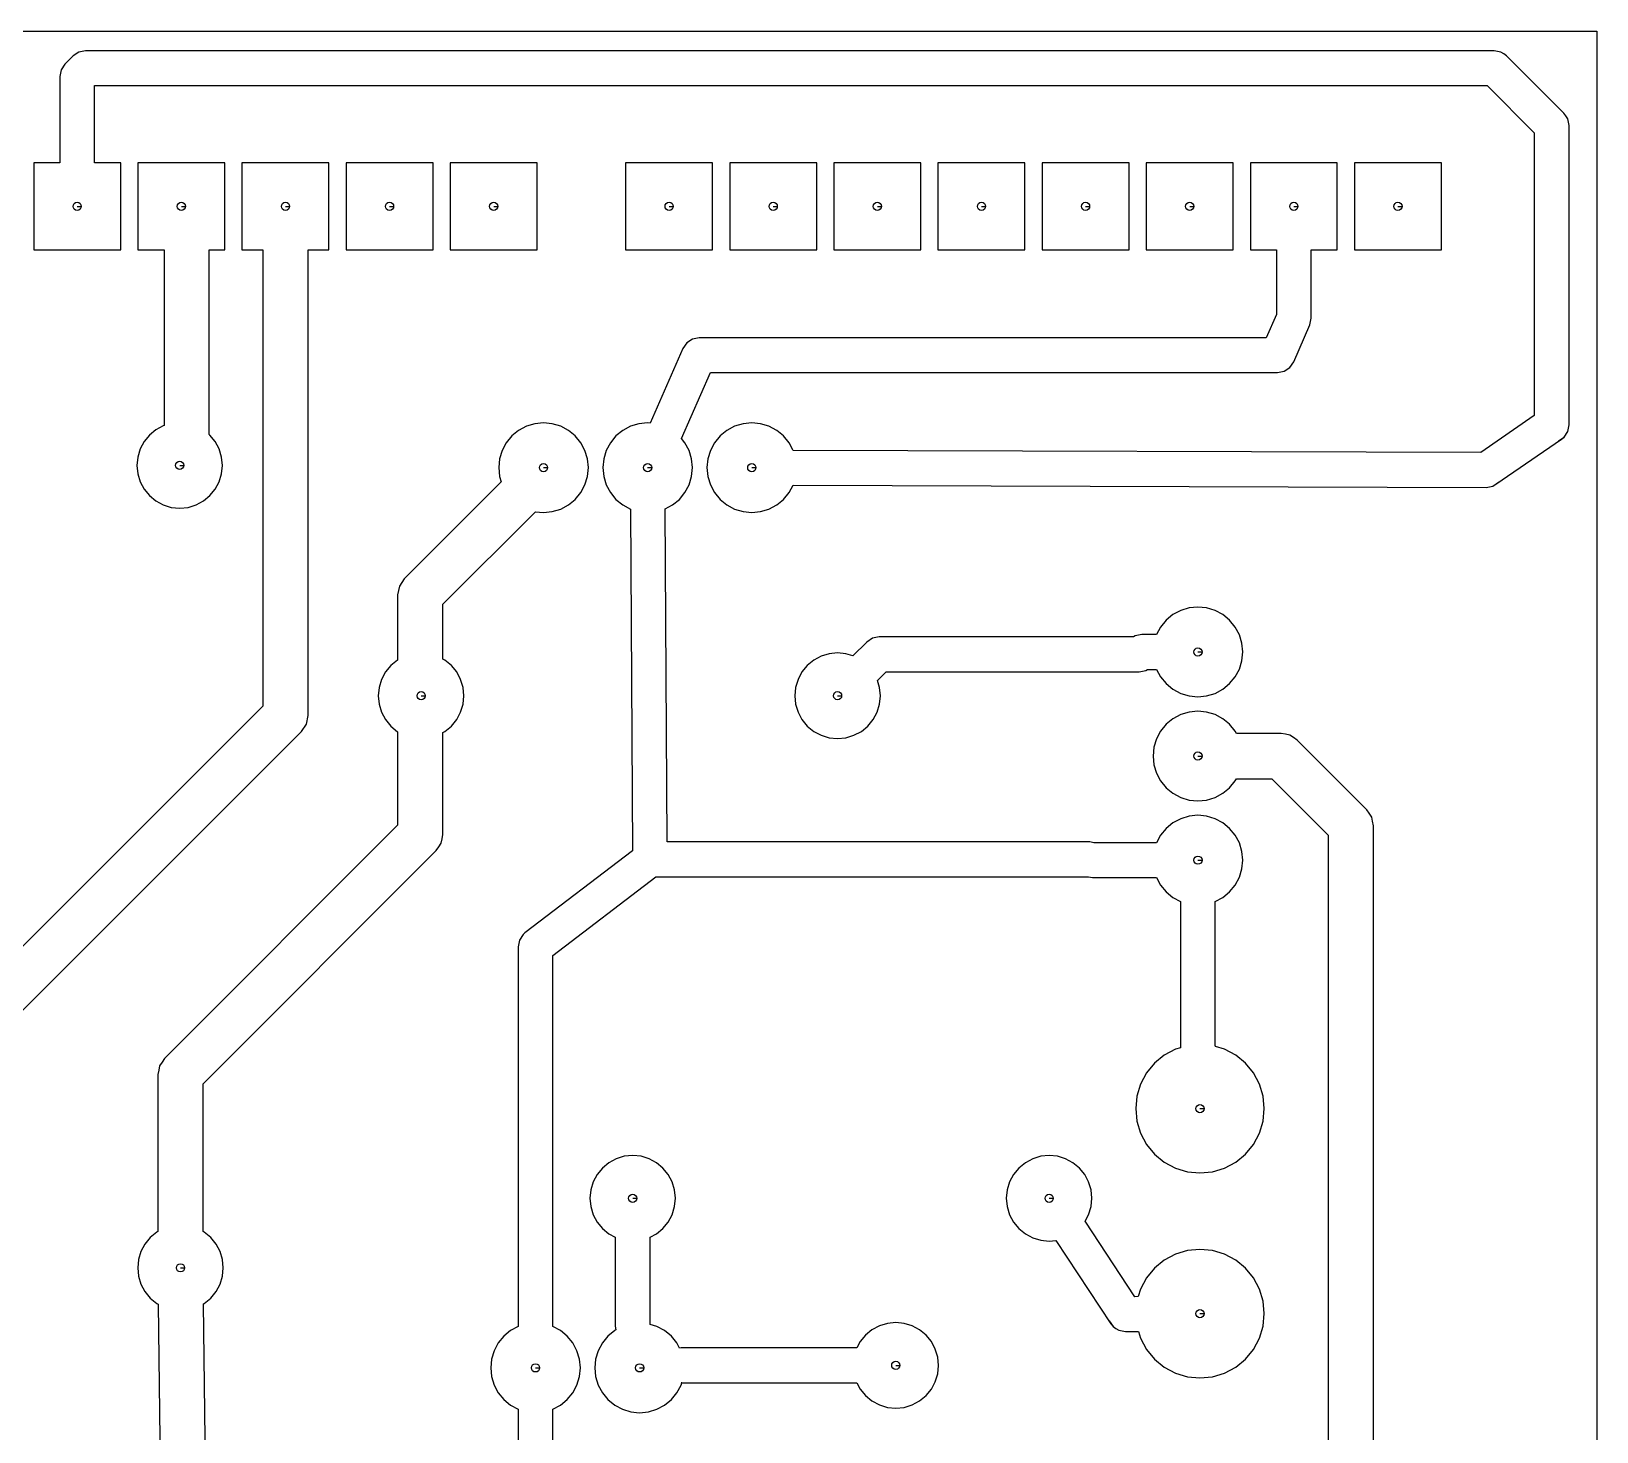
# Model space of a CAD drawing. Extents: x -38.3 to 50.1, y -34.5 to 25.
# Drawn here: x 11.91 to 50.1, y -10.27 to 23.9 of the extents above; entities that cross this region are included whole.
import ezdxf

# ---------------------------------------------------------------- set-up
doc = ezdxf.new("R2010")
doc.units = 0
doc.header["$LTSCALE"] = 0.000394
doc.layers.add('PLAN_1', color=7, linetype='CONTINUOUS')

msp = doc.modelspace()

# ---------------------------------------------------------------- linework, layer by layer
at = {"layer": 'PLAN_1', "color": 7}
for p, q in [((-37.199059, 23.89962, 1), (50.097168, 23.89962, 1)), ((50.097168, 23.89962, 1), (50.097168, -33.498276, 1)), ((12.927742, 23.300282, 0.25), (12.727077, 23.099621, 0.25)), ((13.065647, 23.392422, 0.25), (12.927742, 23.300282, 0.25)), ((13.228317, 23.424782, 0.25), (13.065647, 23.392422, 0.25)), ((47.597054, 23.424782, 0.25), (13.228317, 23.424782, 0.25)), ((47.677193, 23.40884, 0.25), (47.597054, 23.424782, 0.25)), ((47.759727, 23.392422, 0.25), (47.677193, 23.40884, 0.25)), ((47.827766, 23.346958, 0.25), (47.759727, 23.392422, 0.25)), ((47.897629, 23.300278, 0.25), (47.827766, 23.346958, 0.25)), ((49.299438, 21.901009, 0.25), (47.897629, 23.300278, 0.25)), ((12.634933, 22.961712, 0.25), (12.602573, 22.799042, 0.25)), ((12.727077, 23.099621, 0.25), (12.634933, 22.961712, 0.25)), ((12.602573, 22.799042, 0.25), (12.602573, 20.689201, 0.25)), ((13.45274, 20.689201, 0.25), (13.45274, 22.574615, 0.25)), ((13.45274, 22.574615, 0.25), (47.421204, 22.574615, 0.25)), ((47.421204, 22.574615, 0.25), (48.574051, 21.423855, 0.25)), ((49.343384, 21.835369, 0.25), (49.299438, 21.901009, 0.25)), ((49.391708, 21.763187, 0.25), (49.343384, 21.835369, 0.25)), ((48.574051, 21.423855, 0.25), (48.574051, 14.523548, 0.25)), ((49.407631, 21.683491, 0.25), (49.391708, 21.763187, 0.25)), ((49.42421, 21.600544, 0.25), (49.407631, 21.683491, 0.25)), ((49.42421, 14.300201, 0.25), (49.42421, 21.600544, 0.25)), ((12.602573, 20.689201, 0.25), (11.967575, 20.689201, 0.25)), ((11.967575, 20.689201, 0.25), (11.967575, 18.569038, 0.25)), ((14.087738, 20.689201, 0.25), (13.45274, 20.689201, 0.25)), ((14.087738, 18.569038, 0.25), (14.087738, 20.689201, 0.25)), ((16.627739, 20.689201, 0.25), (14.507576, 20.689201, 0.25)), ((14.507576, 20.689201, 0.25), (14.507576, 18.569038, 0.25)), ((16.627739, 18.569038, 0.25), (16.627739, 20.689201, 0.25)), ((19.16774, 20.689201, 0.25), (17.047577, 20.689201, 0.25)), ((17.047577, 20.689201, 0.25), (17.047577, 18.569038, 0.25)), ((19.16774, 18.569038, 0.25), (19.16774, 20.689201, 0.25)), ((21.707737, 20.689201, 0.25), (19.587574, 20.689201, 0.25)), ((19.587574, 20.689201, 0.25), (19.587574, 18.569038, 0.25)), ((21.707737, 18.569038, 0.25), (21.707737, 20.689201, 0.25)), ((24.247734, 20.689201, 0.25), (22.127571, 20.689201, 0.25)), ((22.127571, 20.689201, 0.25), (22.127571, 18.569038, 0.25)), ((24.247734, 18.569038, 0.25), (24.247734, 20.689201, 0.25)), ((28.527641, 20.689201, 0.25), (26.407478, 20.689201, 0.25)), ((26.407478, 20.689201, 0.25), (26.407478, 18.569038, 0.25)), ((28.527641, 18.569038, 0.25), (28.527641, 20.689201, 0.25)), ((31.067635, 20.689201, 0.25), (28.947472, 20.689201, 0.25)), ((28.947472, 20.689201, 0.25), (28.947472, 18.569038, 0.25)), ((31.067635, 18.569038, 0.25), (31.067635, 20.689201, 0.25)), ((33.607635, 20.689201, 0.25), (31.487473, 20.689201, 0.25)), ((31.487473, 20.689201, 0.25), (31.487473, 18.569038, 0.25)), ((33.607635, 18.569038, 0.25), (33.607635, 20.689201, 0.25)), ((36.147636, 20.689201, 0.25), (34.027473, 20.689201, 0.25)), ((34.027473, 20.689201, 0.25), (34.027473, 18.569038, 0.25)), ((36.147636, 18.569038, 0.25), (36.147636, 20.689201, 0.25)), ((38.687637, 20.689201, 0.25), (36.567474, 20.689201, 0.25)), ((36.567474, 20.689201, 0.25), (36.567474, 18.569038, 0.25)), ((38.687637, 18.569038, 0.25), (38.687637, 20.689201, 0.25)), ((41.227638, 20.689201, 0.25), (39.107475, 20.689201, 0.25)), ((39.107475, 20.689201, 0.25), (39.107475, 18.569038, 0.25)), ((41.227638, 18.569038, 0.25), (41.227638, 20.689201, 0.25)), ((43.767632, 20.689201, 0.25), (41.647469, 20.689201, 0.25)), ((41.647469, 20.689201, 0.25), (41.647469, 18.569038, 0.25)), ((43.767632, 18.569038, 0.25), (43.767632, 20.689201, 0.25)), ((46.30764, 20.689201, 0.25), (44.187477, 20.689201, 0.25)), ((44.187477, 20.689201, 0.25), (44.187477, 18.569038, 0.25)), ((46.30764, 18.569038, 0.25), (46.30764, 20.689201, 0.25)), ((13.027657, 19.62912, 1), (13.127655, 19.62912, 1)), ((15.567657, 19.62912, 1), (15.667656, 19.62912, 1)), ((18.107658, 19.62912, 1), (18.207657, 19.62912, 1)), ((20.647655, 19.62912, 1), (20.747654, 19.62912, 1)), ((23.187653, 19.62912, 1), (23.287651, 19.62912, 1)), ((27.46756, 19.62912, 1), (27.567558, 19.62912, 1)), ((30.007553, 19.62912, 1), (30.107552, 19.62912, 1)), ((32.547554, 19.62912, 1), (32.647552, 19.62912, 1)), ((35.087555, 19.62912, 1), (35.187553, 19.62912, 1)), ((37.627556, 19.62912, 1), (37.727554, 19.62912, 1)), ((40.167557, 19.62912, 1), (40.267555, 19.62912, 1)), ((42.70755, 19.62912, 1), (42.807549, 19.62912, 1)), ((45.247559, 19.62912, 1), (45.347557, 19.62912, 1)), ((11.967575, 18.569038, 0.25), (14.087738, 18.569038, 0.25)), ((14.507576, 18.569038, 0.25), (15.145115, 18.569038, 0.25)), ((15.145115, 18.569038, 0.25), (15.145115, 14.279564, 0.25)), ((16.249279, 14.06102, 0.25), (16.249279, 18.569038, 0.25)), ((16.249279, 18.569038, 0.25), (16.627739, 18.569038, 0.25)), ((17.047577, 18.569038, 0.25), (17.555576, 18.569038, 0.25)), ((17.555576, 18.569038, 0.25), (17.555576, 7.437199, 0.25)), ((18.65974, 7.208519, 0.25), (18.65974, 18.569038, 0.25)), ((18.65974, 18.569038, 0.25), (19.16774, 18.569038, 0.25)), ((19.587574, 18.569038, 0.25), (21.707737, 18.569038, 0.25)), ((22.127571, 18.569038, 0.25), (24.247734, 18.569038, 0.25)), ((26.407478, 18.569038, 0.25), (28.527641, 18.569038, 0.25)), ((28.947472, 18.569038, 0.25), (31.067635, 18.569038, 0.25)), ((31.487473, 18.569038, 0.25), (33.607635, 18.569038, 0.25)), ((34.027473, 18.569038, 0.25), (36.147636, 18.569038, 0.25)), ((36.567474, 18.569038, 0.25), (38.687637, 18.569038, 0.25)), ((39.107475, 18.569038, 0.25), (41.227638, 18.569038, 0.25)), ((41.647469, 18.569038, 0.25), (42.282471, 18.569038, 0.25)), ((42.282471, 18.569038, 0.25), (42.282471, 16.987602, 0.25)), ((43.132629, 16.898621, 0.25), (43.132629, 18.569038, 0.25)), ((43.132629, 18.569038, 0.25), (43.767632, 18.569038, 0.25)), ((44.187477, 18.569038, 0.25), (46.30764, 18.569038, 0.25)), ((42.282471, 16.987602, 0.25), (42.035942, 16.424541, 0.25)), ((43.100273, 16.73595, 0.25), (43.132629, 16.898621, 0.25)), ((28.199074, 16.424541, 0.25), (28.0364, 16.392181, 0.25)), ((42.035942, 16.424541, 0.25), (28.199074, 16.424541, 0.25)), ((42.706848, 15.837185, 0.25), (43.100273, 16.73595, 0.25)), ((27.806038, 16.161663, 0.25), (27.006165, 14.341709, 0.25)), ((27.806351, 16.162128, 0.25), (27.806038, 16.161663, 0.25)), ((27.898499, 16.300037, 0.25), (27.806351, 16.162128, 0.25)), ((28.0364, 16.392181, 0.25), (27.898499, 16.300037, 0.25)), ((42.476532, 15.606735, 0.25), (42.614433, 15.698879, 0.25)), ((42.614433, 15.698879, 0.25), (42.706848, 15.837185, 0.25)), ((27.769203, 13.964897, 0.25), (28.47657, 15.574375, 0.25)), ((28.47657, 15.574375, 0.25), (42.313858, 15.574375, 0.25)), ((42.313858, 15.574375, 0.25), (42.476532, 15.606735, 0.25)), ((48.574051, 14.523548, 0.25), (47.267288, 13.623333, 0.25)), ((14.946957, 14.177723, 0.25), (14.788738, 14.047878, 0.25)), ((15.127464, 14.274208, 0.25), (14.946957, 14.177723, 0.25)), ((15.145115, 14.279564, 0.25), (15.127464, 14.274208, 0.25)), ((23.796471, 14.163414, 0.25), (23.630676, 14.027351, 0.25)), ((23.985626, 14.264519, 0.25), (23.796471, 14.163414, 0.25)), ((24.190865, 14.326778, 0.25), (23.985626, 14.264519, 0.25)), ((24.404312, 14.347801, 0.25), (24.190865, 14.326778, 0.25)), ((24.61776, 14.326778, 0.25), (24.404312, 14.347801, 0.25)), ((24.822998, 14.264519, 0.25), (24.61776, 14.326778, 0.25)), ((25.012154, 14.163414, 0.25), (24.822998, 14.264519, 0.25)), ((25.177948, 14.027351, 0.25), (25.012154, 14.163414, 0.25)), ((26.336472, 14.163414, 0.25), (26.170677, 14.027351, 0.25)), ((26.525627, 14.264519, 0.25), (26.336472, 14.163414, 0.25)), ((26.730865, 14.326778, 0.25), (26.525627, 14.264519, 0.25)), ((26.944313, 14.347801, 0.25), (26.730865, 14.326778, 0.25)), ((27.006165, 14.341709, 0.25), (26.944313, 14.347801, 0.25)), ((28.876472, 14.163414, 0.25), (28.710678, 14.027351, 0.25)), ((29.065628, 14.264519, 0.25), (28.876472, 14.163414, 0.25)), ((29.270866, 14.326778, 0.25), (29.065628, 14.264519, 0.25)), ((29.484314, 14.347801, 0.25), (29.270866, 14.326778, 0.25)), ((29.697762, 14.326778, 0.25), (29.484314, 14.347801, 0.25)), ((29.903, 14.264519, 0.25), (29.697762, 14.326778, 0.25)), ((30.092155, 14.163414, 0.25), (29.903, 14.264519, 0.25)), ((30.25795, 14.027351, 0.25), (30.092155, 14.163414, 0.25)), ((49.299706, 13.999622, 0.25), (49.391853, 14.137531, 0.25)), ((49.391853, 14.137531, 0.25), (49.42421, 14.300201, 0.25)), ((14.658894, 13.88966, 0.25), (14.562408, 13.709152, 0.25)), ((14.788738, 14.047878, 0.25), (14.658894, 13.88966, 0.25)), ((16.265293, 14.047878, 0.25), (16.249279, 14.06102, 0.25)), ((16.395138, 13.88966, 0.25), (16.265293, 14.047878, 0.25)), ((16.491623, 13.709152, 0.25), (16.395138, 13.88966, 0.25)), ((23.494614, 13.861557, 0.25), (23.393509, 13.672405, 0.25)), ((23.630676, 14.027351, 0.25), (23.494614, 13.861557, 0.25)), ((25.314011, 13.861557, 0.25), (25.177948, 14.027351, 0.25)), ((25.415115, 13.672405, 0.25), (25.314011, 13.861557, 0.25)), ((26.034615, 13.861557, 0.25), (25.93351, 13.672405, 0.25)), ((26.170677, 14.027351, 0.25), (26.034615, 13.861557, 0.25)), ((27.854012, 13.861557, 0.25), (27.769203, 13.964897, 0.25)), ((27.955116, 13.672405, 0.25), (27.854012, 13.861557, 0.25)), ((28.574615, 13.861557, 0.25), (28.473511, 13.672405, 0.25)), ((28.710678, 14.027351, 0.25), (28.574615, 13.861557, 0.25)), ((30.394012, 13.861557, 0.25), (30.25795, 14.027351, 0.25)), ((30.493378, 13.675655, 0.25), (30.394012, 13.861557, 0.25)), ((47.640083, 12.847782, 0.25), (49.24028, 13.950146, 0.25)), ((49.161804, 13.907478, 0.25), (49.299706, 13.999622, 0.25)), ((49.24028, 13.950146, 0.25), (49.299706, 13.999622, 0.25)), ((14.502995, 13.51329, 0.25), (14.482933, 13.309601, 0.25)), ((14.562408, 13.709152, 0.25), (14.502995, 13.51329, 0.25)), ((16.551037, 13.51329, 0.25), (16.491623, 13.709152, 0.25)), ((16.571098, 13.309601, 0.25), (16.551037, 13.51329, 0.25)), ((23.331253, 13.467163, 0.25), (23.310234, 13.253719, 0.25)), ((23.393509, 13.672405, 0.25), (23.331253, 13.467163, 0.25)), ((25.477371, 13.467163, 0.25), (25.415115, 13.672405, 0.25)), ((25.49839, 13.253719, 0.25), (25.477371, 13.467163, 0.25)), ((25.871254, 13.467163, 0.25), (25.850235, 13.253719, 0.25)), ((25.93351, 13.672405, 0.25), (25.871254, 13.467163, 0.25)), ((28.017372, 13.467163, 0.25), (27.955116, 13.672405, 0.25)), ((28.038391, 13.253719, 0.25), (28.017372, 13.467163, 0.25)), ((28.411255, 13.467163, 0.25), (28.390236, 13.253719, 0.25)), ((28.473511, 13.672405, 0.25), (28.411255, 13.467163, 0.25)), ((47.267288, 13.623333, 0.25), (30.493378, 13.675655, 0.25)), ((14.482933, 13.309601, 0.25), (14.502995, 13.105911, 0.25)), ((14.502995, 13.105911, 0.25), (14.562408, 12.910049, 0.25)), ((15.527016, 13.309601, 1), (15.627014, 13.309601, 1)), ((16.491623, 12.910049, 0.25), (16.551037, 13.105911, 0.25)), ((16.551037, 13.105911, 0.25), (16.571098, 13.309601, 0.25)), ((23.310234, 13.253719, 0.25), (23.331253, 13.040276, 0.25)), ((23.331253, 13.040276, 0.25), (23.37252, 12.904232, 0.25)), ((24.404312, 13.253719, 1), (24.504311, 13.253719, 1)), ((25.415115, 12.835033, 0.25), (25.477371, 13.040276, 0.25)), ((25.477371, 13.040276, 0.25), (25.49839, 13.253719, 0.25)), ((25.850235, 13.253719, 0.25), (25.871254, 13.040276, 0.25)), ((25.871254, 13.040276, 0.25), (25.93351, 12.835033, 0.25)), ((26.944313, 13.253719, 1), (27.044312, 13.253719, 1)), ((27.955116, 12.835033, 0.25), (28.017372, 13.040276, 0.25)), ((28.017372, 13.040276, 0.25), (28.038391, 13.253719, 0.25)), ((28.390236, 13.253719, 0.25), (28.411255, 13.040276, 0.25)), ((28.411255, 13.040276, 0.25), (28.473511, 12.835033, 0.25)), ((29.484314, 13.253719, 1), (29.584312, 13.253719, 1)), ((14.562408, 12.910049, 0.25), (14.658894, 12.729542, 0.25)), ((14.658894, 12.729542, 0.25), (14.788738, 12.571323, 0.25)), ((16.265293, 12.571323, 0.25), (16.395138, 12.729542, 0.25)), ((16.395138, 12.729542, 0.25), (16.491623, 12.910049, 0.25)), ((23.37252, 12.904232, 0.25), (21.006737, 10.540382, 0.25)), ((25.177948, 12.480087, 0.25), (25.314011, 12.645882, 0.25)), ((25.314011, 12.645882, 0.25), (25.415115, 12.835033, 0.25)), ((25.93351, 12.835033, 0.25), (26.034615, 12.645882, 0.25)), ((26.034615, 12.645882, 0.25), (26.170677, 12.480087, 0.25)), ((27.717949, 12.480087, 0.25), (27.854012, 12.645882, 0.25)), ((27.854012, 12.645882, 0.25), (27.955116, 12.835033, 0.25)), ((28.473511, 12.835033, 0.25), (28.574615, 12.645882, 0.25)), ((28.574615, 12.645882, 0.25), (28.710678, 12.480087, 0.25)), ((30.25795, 12.480087, 0.25), (30.394012, 12.645882, 0.25)), ((30.394012, 12.645882, 0.25), (30.490021, 12.8255, 0.25)), ((30.490021, 12.8255, 0.25), (47.397606, 12.772758, 0.25)), ((47.397606, 12.772758, 0.25), (47.561607, 12.805115, 0.25)), ((47.561607, 12.805115, 0.25), (47.699509, 12.897259, 0.25)), ((47.561607, 12.805115, 0.25), (47.640083, 12.847782, 0.25)), ((14.788738, 12.571323, 0.25), (14.946957, 12.441479, 0.25)), ((14.946957, 12.441479, 0.25), (15.127464, 12.344994, 0.25)), ((15.127464, 12.344994, 0.25), (15.323326, 12.28558, 0.25)), ((15.323326, 12.28558, 0.25), (15.527016, 12.265518, 0.25)), ((15.527016, 12.265518, 0.25), (15.730705, 12.28558, 0.25)), ((15.730705, 12.28558, 0.25), (15.926567, 12.344994, 0.25)), ((15.926567, 12.344994, 0.25), (16.107075, 12.441479, 0.25)), ((16.107075, 12.441479, 0.25), (16.265293, 12.571323, 0.25)), ((24.61776, 12.18066, 0.25), (24.822998, 12.24292, 0.25)), ((24.822998, 12.24292, 0.25), (25.012154, 12.344025, 0.25)), ((25.012154, 12.344025, 0.25), (25.177948, 12.480087, 0.25)), ((26.170677, 12.480087, 0.25), (26.336472, 12.344025, 0.25)), ((26.336472, 12.344025, 0.25), (26.524315, 12.243622, 0.25)), ((26.524315, 12.243622, 0.25), (26.571388, 3.907349, 0.25)), ((27.374458, 12.249043, 0.25), (27.552155, 12.344025, 0.25)), ((27.420341, 4.123325, 0.25), (27.374458, 12.249043, 0.25)), ((27.552155, 12.344025, 0.25), (27.717949, 12.480087, 0.25)), ((28.710678, 12.480087, 0.25), (28.876472, 12.344025, 0.25)), ((28.876472, 12.344025, 0.25), (29.065628, 12.24292, 0.25)), ((29.065628, 12.24292, 0.25), (29.270866, 12.18066, 0.25)), ((29.697762, 12.18066, 0.25), (29.903, 12.24292, 0.25)), ((29.903, 12.24292, 0.25), (30.092155, 12.344025, 0.25)), ((30.092155, 12.344025, 0.25), (30.25795, 12.480087, 0.25)), ((21.949039, 9.921028, 0.25), (24.208755, 12.178898, 0.25)), ((24.208755, 12.178898, 0.25), (24.404312, 12.159637, 0.25)), ((24.404312, 12.159637, 0.25), (24.61776, 12.18066, 0.25)), ((29.270866, 12.18066, 0.25), (29.484314, 12.159637, 0.25)), ((29.484314, 12.159637, 0.25), (29.697762, 12.18066, 0.25)), ((20.886902, 10.361115, 0.25), (20.844875, 10.149841, 0.25)), ((21.006737, 10.540382, 0.25), (20.886902, 10.361115, 0.25)), ((20.844875, 10.149841, 0.25), (20.837215, 8.556702, 0.25)), ((21.949039, 8.582516, 0.25), (21.949039, 9.921028, 0.25)), ((39.760368, 9.667614, 0.25), (39.594574, 9.531551, 0.25)), ((39.949524, 9.768719, 0.25), (39.760368, 9.667614, 0.25)), ((40.154762, 9.830978, 0.25), (39.949524, 9.768719, 0.25)), ((40.36821, 9.852001, 0.25), (40.154762, 9.830978, 0.25)), ((40.581657, 9.830978, 0.25), (40.36821, 9.852001, 0.25)), ((40.786896, 9.768719, 0.25), (40.581657, 9.830978, 0.25)), ((40.976051, 9.667614, 0.25), (40.786896, 9.768719, 0.25)), ((41.141846, 9.531551, 0.25), (40.976051, 9.667614, 0.25)), ((38.999153, 9.183002, 0.25), (38.836479, 9.150642, 0.25)), ((39.360825, 9.183002, 0.25), (38.999153, 9.183002, 0.25)), ((39.458511, 9.365757, 0.25), (39.360825, 9.183002, 0.25)), ((39.594574, 9.531551, 0.25), (39.458511, 9.365757, 0.25)), ((41.277908, 9.365757, 0.25), (41.141846, 9.531551, 0.25)), ((41.379013, 9.176605, 0.25), (41.277908, 9.365757, 0.25)), ((41.441269, 8.971363, 0.25), (41.379013, 9.176605, 0.25)), ((32.287621, 9.00008, 0.25), (31.949127, 8.661587, 0.25)), ((32.425522, 9.092224, 0.25), (32.287621, 9.00008, 0.25)), ((32.588196, 9.124584, 0.25), (32.425522, 9.092224, 0.25)), ((38.797478, 9.124584, 0.25), (32.588196, 9.124584, 0.25)), ((38.836479, 9.150642, 0.25), (38.797478, 9.124584, 0.25)), ((41.462288, 8.757919, 0.25), (41.441269, 8.971363, 0.25)), ((20.678997, 8.426857, 0.25), (20.549152, 8.268639, 0.25)), ((20.837215, 8.556702, 0.25), (20.678997, 8.426857, 0.25)), ((21.997334, 8.556702, 0.25), (21.949039, 8.582516, 0.25)), ((22.155552, 8.426857, 0.25), (21.997334, 8.556702, 0.25)), ((22.285397, 8.268639, 0.25), (22.155552, 8.426857, 0.25)), ((30.838997, 8.426857, 0.25), (30.709145, 8.268639, 0.25)), ((30.997208, 8.556702, 0.25), (30.838997, 8.426857, 0.25)), ((31.177719, 8.653187, 0.25), (30.997208, 8.556702, 0.25)), ((31.373581, 8.712601, 0.25), (31.177719, 8.653187, 0.25)), ((31.577271, 8.732662, 0.25), (31.373581, 8.712601, 0.25)), ((31.78096, 8.712601, 0.25), (31.577271, 8.732662, 0.25)), ((31.949127, 8.661587, 0.25), (31.78096, 8.712601, 0.25)), ((40.36821, 8.757919, 1), (40.468208, 8.757919, 1)), ((41.379013, 8.339233, 0.25), (41.441269, 8.544476, 0.25)), ((41.441269, 8.544476, 0.25), (41.462288, 8.757919, 0.25)), ((20.452667, 8.088131, 0.25), (20.393253, 7.892269, 0.25)), ((20.549152, 8.268639, 0.25), (20.452667, 8.088131, 0.25)), ((22.381882, 8.088131, 0.25), (22.285397, 8.268639, 0.25)), ((22.441296, 7.892269, 0.25), (22.381882, 8.088131, 0.25)), ((30.612663, 8.088131, 0.25), (30.553253, 7.892269, 0.25)), ((30.709145, 8.268639, 0.25), (30.612663, 8.088131, 0.25)), ((32.550278, 8.060432, 0.25), (32.764267, 8.274418, 0.25)), ((32.601288, 7.892269, 0.25), (32.550278, 8.060432, 0.25)), ((32.764267, 8.274418, 0.25), (38.938194, 8.274418, 0.25)), ((38.938194, 8.274418, 0.25), (39.100868, 8.306778, 0.25)), ((39.100868, 8.306778, 0.25), (39.140778, 8.332836, 0.25)), ((39.140778, 8.332836, 0.25), (39.360825, 8.332836, 0.25)), ((39.360825, 8.332836, 0.25), (39.458511, 8.150082, 0.25)), ((39.458511, 8.150082, 0.25), (39.594574, 7.984287, 0.25)), ((41.141846, 7.984287, 0.25), (41.277908, 8.150082, 0.25)), ((41.277908, 8.150082, 0.25), (41.379013, 8.339233, 0.25)), ((20.393253, 7.892269, 0.25), (20.373192, 7.68858, 0.25)), ((20.373192, 7.68858, 0.25), (20.393253, 7.48489, 0.25)), ((21.417274, 7.68858, 1), (21.517273, 7.68858, 1)), ((22.461357, 7.68858, 0.25), (22.441296, 7.892269, 0.25)), ((22.441296, 7.48489, 0.25), (22.461357, 7.68858, 0.25)), ((30.553253, 7.892269, 0.25), (30.533188, 7.68858, 0.25)), ((30.533188, 7.68858, 0.25), (30.553253, 7.48489, 0.25)), ((31.577271, 7.68858, 1), (31.677269, 7.68858, 1)), ((32.621353, 7.68858, 0.25), (32.601288, 7.892269, 0.25)), ((32.601288, 7.48489, 0.25), (32.621353, 7.68858, 0.25)), ((39.594574, 7.984287, 0.25), (39.760368, 7.848225, 0.25)), ((39.760368, 7.848225, 0.25), (39.949524, 7.74712, 0.25)), ((39.949524, 7.74712, 0.25), (40.154762, 7.68486, 0.25)), ((40.154762, 7.68486, 0.25), (40.36821, 7.663837, 0.25)), ((40.36821, 7.663837, 0.25), (40.581657, 7.68486, 0.25)), ((40.581657, 7.68486, 0.25), (40.786896, 7.74712, 0.25)), ((40.786896, 7.74712, 0.25), (40.976051, 7.848225, 0.25)), ((40.976051, 7.848225, 0.25), (41.141846, 7.984287, 0.25)), ((17.555576, 7.437199, 0.25), (9.208275, -0.910099, 0.25)), ((20.393253, 7.48489, 0.25), (20.452667, 7.289028, 0.25)), ((20.452667, 7.289028, 0.25), (20.549152, 7.108521, 0.25)), ((22.285397, 7.108521, 0.25), (22.381882, 7.289028, 0.25)), ((22.381882, 7.289028, 0.25), (22.441296, 7.48489, 0.25)), ((30.553253, 7.48489, 0.25), (30.612663, 7.289028, 0.25)), ((30.612663, 7.289028, 0.25), (30.709145, 7.108521, 0.25)), ((32.445396, 7.108521, 0.25), (32.541878, 7.289028, 0.25)), ((32.541878, 7.289028, 0.25), (32.601288, 7.48489, 0.25)), ((40.154762, 7.290981, 0.25), (39.949524, 7.228722, 0.25)), ((40.36821, 7.312004, 0.25), (40.154762, 7.290981, 0.25)), ((40.581657, 7.290981, 0.25), (40.36821, 7.312004, 0.25)), ((40.786896, 7.228722, 0.25), (40.581657, 7.290981, 0.25)), ((18.498039, 6.818138, 0.25), (18.617714, 6.997246, 0.25)), ((18.617714, 6.997246, 0.25), (18.65974, 7.208519, 0.25)), ((20.549152, 7.108521, 0.25), (20.678997, 6.950302, 0.25)), ((20.678997, 6.950302, 0.25), (20.84502, 6.812195, 0.25)), ((21.997334, 6.820457, 0.25), (22.155552, 6.950302, 0.25)), ((22.155552, 6.950302, 0.25), (22.285397, 7.108521, 0.25)), ((30.709145, 7.108521, 0.25), (30.838997, 6.950302, 0.25)), ((30.838997, 6.950302, 0.25), (30.997208, 6.820457, 0.25)), ((32.157333, 6.820457, 0.25), (32.315544, 6.950302, 0.25)), ((32.315544, 6.950302, 0.25), (32.445396, 7.108521, 0.25)), ((39.594574, 6.991554, 0.25), (39.458511, 6.82576, 0.25)), ((39.760368, 7.127617, 0.25), (39.594574, 6.991554, 0.25)), ((39.949524, 7.228722, 0.25), (39.760368, 7.127617, 0.25)), ((40.976051, 7.127617, 0.25), (40.786896, 7.228722, 0.25)), ((41.141846, 6.991554, 0.25), (40.976051, 7.127617, 0.25)), ((41.277908, 6.82576, 0.25), (41.141846, 6.991554, 0.25)), ((10.150738, -1.52916, 0.25), (18.498039, 6.818138, 0.25)), ((20.84502, 6.812195, 0.25), (20.844875, 6.79958, 0.25)), ((20.844875, 6.79958, 0.25), (20.844875, 4.528831, 0.25)), ((21.949039, 4.30022, 0.25), (21.94907, 6.794659, 0.25)), ((21.94907, 6.794659, 0.25), (21.997334, 6.820457, 0.25)), ((30.997208, 6.820457, 0.25), (31.177719, 6.723972, 0.25)), ((31.177719, 6.723972, 0.25), (31.373581, 6.664558, 0.25)), ((31.373581, 6.664558, 0.25), (31.577271, 6.644497, 0.25)), ((31.577271, 6.644497, 0.25), (31.78096, 6.664558, 0.25)), ((31.78096, 6.664558, 0.25), (31.976822, 6.723972, 0.25)), ((31.976822, 6.723972, 0.25), (32.157333, 6.820457, 0.25)), ((39.357407, 6.636608, 0.25), (39.295151, 6.431366, 0.25)), ((39.458511, 6.82576, 0.25), (39.357407, 6.636608, 0.25)), ((41.307709, 6.770004, 0.25), (41.277908, 6.82576, 0.25)), ((42.397675, 6.770004, 0.25), (41.307709, 6.770004, 0.25)), ((42.501404, 6.749371, 0.25), (42.397675, 6.770004, 0.25)), ((42.608948, 6.727978, 0.25), (42.501404, 6.749371, 0.25)), ((42.697449, 6.668846, 0.25), (42.608948, 6.727978, 0.25)), ((42.788055, 6.608303, 0.25), (42.697449, 6.668846, 0.25)), ((44.489563, 4.909332, 0.25), (42.788055, 6.608303, 0.25)), ((39.295151, 6.431366, 0.25), (39.274132, 6.217922, 0.25)), ((39.274132, 6.217922, 0.25), (39.295151, 6.004478, 0.25)), ((40.36821, 6.217922, 1), (40.468208, 6.217922, 1)), ((39.295151, 6.004478, 0.25), (39.357407, 5.799236, 0.25)), ((39.357407, 5.799236, 0.25), (39.458511, 5.610085, 0.25)), ((39.458511, 5.610085, 0.25), (39.594574, 5.44429, 0.25)), ((39.594574, 5.44429, 0.25), (39.760368, 5.308228, 0.25)), ((40.976051, 5.308228, 0.25), (41.141846, 5.44429, 0.25)), ((41.141846, 5.44429, 0.25), (41.277908, 5.610085, 0.25)), ((41.277908, 5.610085, 0.25), (41.307709, 5.66584, 0.25)), ((41.307709, 5.66584, 0.25), (42.169235, 5.66584, 0.25)), ((42.169235, 5.66584, 0.25), (43.547394, 4.289738, 0.25)), ((39.760368, 5.308228, 0.25), (39.949524, 5.207123, 0.25)), ((39.949524, 5.207123, 0.25), (40.154762, 5.144863, 0.25)), ((40.154762, 5.144863, 0.25), (40.36821, 5.12384, 0.25)), ((40.36821, 5.12384, 0.25), (40.581657, 5.144863, 0.25)), ((40.581657, 5.144863, 0.25), (40.786896, 5.207123, 0.25)), ((40.786896, 5.207123, 0.25), (40.976051, 5.308228, 0.25)), ((39.760368, 4.587616, 0.25), (39.594574, 4.451553, 0.25)), ((39.949524, 4.688721, 0.25), (39.760368, 4.587616, 0.25)), ((40.154762, 4.75098, 0.25), (39.949524, 4.688721, 0.25)), ((40.36821, 4.772003, 0.25), (40.154762, 4.75098, 0.25)), ((40.581657, 4.75098, 0.25), (40.36821, 4.772003, 0.25)), ((40.786896, 4.688721, 0.25), (40.581657, 4.75098, 0.25)), ((40.976051, 4.587616, 0.25), (40.786896, 4.688721, 0.25)), ((41.141846, 4.451553, 0.25), (40.976051, 4.587616, 0.25)), ((44.54763, 4.822575, 0.25), (44.489563, 4.909332, 0.25)), ((44.609375, 4.730316, 0.25), (44.54763, 4.822575, 0.25)), ((44.629768, 4.628181, 0.25), (44.609375, 4.730316, 0.25)), ((44.65155, 4.519073, 0.25), (44.629768, 4.628181, 0.25)), ((20.844875, 4.528831, 0.25), (15.156872, -1.16164, 0.25)), ((21.928158, 4.195251, 0.25), (21.949039, 4.30022, 0.25)), ((39.458511, 4.285759, 0.25), (39.360825, 4.103004, 0.25)), ((39.594574, 4.451553, 0.25), (39.458511, 4.285759, 0.25)), ((41.277908, 4.285759, 0.25), (41.141846, 4.451553, 0.25)), ((41.379013, 4.096607, 0.25), (41.277908, 4.285759, 0.25)), ((43.547394, 4.289738, 0.25), (43.547394, -10.728731, 0.25)), ((44.65155, -10.957558, 0.25), (44.65155, 4.519073, 0.25)), ((16.099419, -1.780548, 0.25), (21.787338, 3.90984, 0.25)), ((21.787338, 3.90984, 0.25), (21.846924, 3.999016, 0.25)), ((21.846924, 3.999016, 0.25), (21.907013, 4.088947, 0.25)), ((21.907013, 4.088947, 0.25), (21.928158, 4.195251, 0.25)), ((26.571388, 3.907349, 0.25), (23.950455, 1.902256, 0.25)), ((37.729156, 4.123325, 0.25), (27.420341, 4.123325, 0.25)), ((37.831306, 4.103004, 0.25), (37.729156, 4.123325, 0.25)), ((39.360825, 4.103004, 0.25), (37.831306, 4.103004, 0.25)), ((41.441269, 3.891365, 0.25), (41.379013, 4.096607, 0.25)), ((41.462288, 3.677921, 0.25), (41.441269, 3.891365, 0.25)), ((40.36821, 3.677921, 1), (40.468208, 3.677921, 1)), ((41.379013, 3.259235, 0.25), (41.441269, 3.464478, 0.25)), ((41.441269, 3.464478, 0.25), (41.462288, 3.677921, 0.25)), ((24.63382, 1.354626, 0.25), (27.141609, 3.273159, 0.25)), ((27.141609, 3.273159, 0.25), (37.695587, 3.273159, 0.25)), ((37.695587, 3.273159, 0.25), (37.797737, 3.252838, 0.25)), ((37.797737, 3.252838, 0.25), (39.360825, 3.252838, 0.25)), ((39.360825, 3.252838, 0.25), (39.458511, 3.070084, 0.25)), ((39.458511, 3.070084, 0.25), (39.594574, 2.904289, 0.25)), ((41.141846, 2.904289, 0.25), (41.277908, 3.070084, 0.25)), ((41.277908, 3.070084, 0.25), (41.379013, 3.259235, 0.25)), ((39.594574, 2.904289, 0.25), (39.760368, 2.768227, 0.25)), ((39.760368, 2.768227, 0.25), (39.94313, 2.67054, 0.25)), ((40.793289, 2.67054, 0.25), (40.976051, 2.768227, 0.25)), ((40.976051, 2.768227, 0.25), (41.141846, 2.904289, 0.25)), ((39.94313, 2.67054, 0.25), (39.94313, -0.861057, 0.25)), ((40.793289, -0.847439, 0.25), (40.793289, 2.67054, 0.25)), ((23.816017, 1.72731, 0.25), (23.783661, 1.56464, 0.25)), ((23.783661, 1.56464, 0.25), (23.783661, -7.702276, 0.25)), ((23.908165, 1.865219, 0.25), (23.816017, 1.72731, 0.25)), ((23.950455, 1.902256, 0.25), (23.908165, 1.865219, 0.25)), ((24.63382, -7.702276, 0.25), (24.63382, 1.354626, 0.25)), ((39.547836, -1.081245, 0.25), (39.310211, -1.276257, 0.25)), ((39.818932, -0.93634, 0.25), (39.547836, -1.081245, 0.25)), ((39.944138, -0.898361, 0.25), (39.818932, -0.93634, 0.25)), ((39.94313, -0.861057, 0.25), (39.944138, -0.898361, 0.25)), ((40.793755, -0.867985, 0.25), (40.793289, -0.847439, 0.25)), ((41.019096, -0.93634, 0.25), (40.793755, -0.867985, 0.25)), ((41.290192, -1.081245, 0.25), (41.019096, -0.93634, 0.25)), ((41.527817, -1.276257, 0.25), (41.290192, -1.081245, 0.25)), ((15.016136, -1.446968, 0.25), (14.995255, -1.551937, 0.25)), ((15.037235, -1.340775, 0.25), (15.016136, -1.446968, 0.25)), ((15.09737, -1.250732, 0.25), (15.037235, -1.340775, 0.25)), ((15.156872, -1.16164, 0.25), (15.09737, -1.250732, 0.25)), ((39.115204, -1.513882, 0.25), (38.970299, -1.784981, 0.25)), ((39.310211, -1.276257, 0.25), (39.115204, -1.513882, 0.25)), ((41.722824, -1.513882, 0.25), (41.527817, -1.276257, 0.25)), ((41.867729, -1.784981, 0.25), (41.722824, -1.513882, 0.25)), ((14.995255, -1.551937, 0.25), (14.995255, -5.385643, 0.25)), ((16.099419, -5.385643, 0.25), (16.099419, -1.780548, 0.25)), ((38.970299, -1.784981, 0.25), (38.881065, -2.079144, 0.25)), ((41.956963, -2.079144, 0.25), (41.867729, -1.784981, 0.25)), ((38.881065, -2.079144, 0.25), (38.850929, -2.385059, 0.25)), ((41.987099, -2.385059, 0.25), (41.956963, -2.079144, 0.25)), ((38.850929, -2.385059, 0.25), (38.881065, -2.690975, 0.25)), ((40.419014, -2.385059, 1), (40.519012, -2.385059, 1)), ((41.956963, -2.690975, 0.25), (41.987099, -2.385059, 0.25)), ((38.881065, -2.690975, 0.25), (38.970299, -2.985138, 0.25)), ((38.970299, -2.985138, 0.25), (39.115204, -3.256241, 0.25)), ((41.722824, -3.256237, 0.25), (41.867729, -2.985138, 0.25)), ((41.867729, -2.985138, 0.25), (41.956963, -2.690975, 0.25)), ((39.115204, -3.256241, 0.25), (39.310211, -3.493862, 0.25)), ((41.527817, -3.493862, 0.25), (41.722824, -3.256237, 0.25)), ((25.998489, -3.703876, 0.25), (25.840279, -3.833721, 0.25)), ((26.179001, -3.607391, 0.25), (25.998489, -3.703876, 0.25)), ((26.374863, -3.547977, 0.25), (26.179001, -3.607391, 0.25)), ((26.578552, -3.527916, 0.25), (26.374863, -3.547977, 0.25)), ((26.782242, -3.547977, 0.25), (26.578552, -3.527916, 0.25)), ((26.978104, -3.607391, 0.25), (26.782242, -3.547977, 0.25)), ((27.158615, -3.703876, 0.25), (26.978104, -3.607391, 0.25)), ((27.316826, -3.833721, 0.25), (27.158615, -3.703876, 0.25)), ((36.158493, -3.703876, 0.25), (36.000282, -3.833721, 0.25)), ((36.339005, -3.607391, 0.25), (36.158493, -3.703876, 0.25)), ((36.534866, -3.547977, 0.25), (36.339005, -3.607391, 0.25)), ((36.738556, -3.527916, 0.25), (36.534866, -3.547977, 0.25)), ((36.942245, -3.547977, 0.25), (36.738556, -3.527916, 0.25)), ((37.138107, -3.607391, 0.25), (36.942245, -3.547977, 0.25)), ((37.318619, -3.703876, 0.25), (37.138107, -3.607391, 0.25)), ((37.47683, -3.833721, 0.25), (37.318619, -3.703876, 0.25)), ((39.310211, -3.493862, 0.25), (39.547836, -3.688869, 0.25)), ((39.547836, -3.688869, 0.25), (39.818932, -3.833778, 0.25)), ((41.019096, -3.833778, 0.25), (41.290192, -3.688873, 0.25)), ((41.290192, -3.688873, 0.25), (41.527817, -3.493862, 0.25)), ((25.613945, -4.172447, 0.25), (25.554535, -4.368309, 0.25)), ((25.710426, -3.99194, 0.25), (25.613945, -4.172447, 0.25)), ((25.840279, -3.833721, 0.25), (25.710426, -3.99194, 0.25)), ((27.446678, -3.99194, 0.25), (27.316826, -3.833721, 0.25)), ((27.543159, -4.172447, 0.25), (27.446678, -3.99194, 0.25)), ((27.60257, -4.368309, 0.25), (27.543159, -4.172447, 0.25)), ((35.773949, -4.172447, 0.25), (35.714539, -4.368309, 0.25)), ((35.87043, -3.99194, 0.25), (35.773949, -4.172447, 0.25)), ((36.000282, -3.833721, 0.25), (35.87043, -3.99194, 0.25)), ((37.606682, -3.99194, 0.25), (37.47683, -3.833721, 0.25)), ((37.703163, -4.172447, 0.25), (37.606682, -3.99194, 0.25)), ((37.762573, -4.368309, 0.25), (37.703163, -4.172447, 0.25)), ((39.818932, -3.833778, 0.25), (40.113098, -3.923012, 0.25)), ((40.113098, -3.923012, 0.25), (40.419014, -3.95314, 0.25)), ((40.419014, -3.95314, 0.25), (40.72493, -3.923012, 0.25)), ((40.72493, -3.923012, 0.25), (41.019096, -3.833778, 0.25)), ((25.554535, -4.368309, 0.25), (25.53447, -4.571999, 0.25)), ((25.53447, -4.571999, 0.25), (25.554535, -4.775688, 0.25)), ((26.578552, -4.571999, 1), (26.678551, -4.571999, 1)), ((27.622635, -4.571999, 0.25), (27.60257, -4.368309, 0.25)), ((27.60257, -4.775688, 0.25), (27.622635, -4.571999, 0.25)), ((35.714539, -4.368309, 0.25), (35.694473, -4.571999, 0.25)), ((35.694473, -4.571999, 0.25), (35.714539, -4.775688, 0.25)), ((36.738556, -4.571999, 1), (36.838554, -4.571999, 1)), ((37.782639, -4.571999, 0.25), (37.762573, -4.368309, 0.25)), ((37.762573, -4.775688, 0.25), (37.782639, -4.571999, 0.25)), ((25.554535, -4.775688, 0.25), (25.613945, -4.97155, 0.25)), ((27.543159, -4.97155, 0.25), (27.60257, -4.775688, 0.25)), ((35.714539, -4.775688, 0.25), (35.773949, -4.97155, 0.25)), ((37.703163, -4.97155, 0.25), (37.762573, -4.775688, 0.25)), ((25.613945, -4.97155, 0.25), (25.710426, -5.15206, 0.25)), ((25.710426, -5.15206, 0.25), (25.840279, -5.310276, 0.25)), ((25.840279, -5.310276, 0.25), (25.998489, -5.440121, 0.25)), ((27.158615, -5.440121, 0.25), (27.316826, -5.310276, 0.25)), ((27.316826, -5.310276, 0.25), (27.446678, -5.15206, 0.25)), ((27.446678, -5.15206, 0.25), (27.543159, -4.97155, 0.25)), ((35.773949, -4.97155, 0.25), (35.87043, -5.15206, 0.25)), ((35.87043, -5.15206, 0.25), (36.000282, -5.310276, 0.25)), ((36.000282, -5.310276, 0.25), (36.158493, -5.440121, 0.25)), ((37.616608, -5.133482, 0.25), (37.703163, -4.97155, 0.25)), ((38.825996, -6.972334, 0.25), (37.616608, -5.133482, 0.25)), ((14.679214, -5.688658, 0.25), (14.582729, -5.869165, 0.25)), ((14.809059, -5.530441, 0.25), (14.679214, -5.688658, 0.25)), ((14.967278, -5.400597, 0.25), (14.809059, -5.530441, 0.25)), ((14.995255, -5.385643, 0.25), (14.967278, -5.400597, 0.25)), ((16.127396, -5.400597, 0.25), (16.099419, -5.385643, 0.25)), ((16.285614, -5.530441, 0.25), (16.127396, -5.400597, 0.25)), ((16.415459, -5.688658, 0.25), (16.285614, -5.530441, 0.25)), ((16.511944, -5.869165, 0.25), (16.415459, -5.688658, 0.25)), ((25.998489, -5.440121, 0.25), (26.153473, -5.522959, 0.25)), ((26.153473, -5.522959, 0.25), (26.153473, -7.693657, 0.25)), ((27.003632, -5.522959, 0.25), (27.158615, -5.440121, 0.25)), ((27.003632, -7.649172, 0.25), (27.003632, -5.522959, 0.25)), ((36.158493, -5.440121, 0.25), (36.339005, -5.536604, 0.25)), ((36.339005, -5.536604, 0.25), (36.534866, -5.596018, 0.25)), ((36.534866, -5.596018, 0.25), (36.738556, -5.616079, 0.25)), ((36.738556, -5.616079, 0.25), (36.905632, -5.599625, 0.25)), ((36.905632, -5.599625, 0.25), (38.242683, -7.632597, 0.25)), ((14.523315, -6.065029, 0.25), (14.503254, -6.268719, 0.25)), ((14.582729, -5.869165, 0.25), (14.523315, -6.065029, 0.25)), ((16.571358, -6.065029, 0.25), (16.511944, -5.869165, 0.25)), ((16.591419, -6.268719, 0.25), (16.571358, -6.065029, 0.25)), ((39.547836, -6.082506, 0.25), (39.310211, -6.277517, 0.25)), ((39.818932, -5.937599, 0.25), (39.547836, -6.082506, 0.25)), ((40.113098, -5.848368, 0.25), (39.818932, -5.937599, 0.25)), ((40.419014, -5.818237, 0.25), (40.113098, -5.848368, 0.25)), ((40.72493, -5.848368, 0.25), (40.419014, -5.818237, 0.25)), ((41.019096, -5.937599, 0.25), (40.72493, -5.848368, 0.25)), ((41.290192, -6.082506, 0.25), (41.019096, -5.937599, 0.25)), ((41.527817, -6.277517, 0.25), (41.290192, -6.082506, 0.25)), ((14.503254, -6.268719, 0.25), (14.523315, -6.472408, 0.25)), ((14.523315, -6.472408, 0.25), (14.582729, -6.668272, 0.25)), ((15.547337, -6.268719, 1), (15.647335, -6.268719, 1)), ((16.511944, -6.668272, 0.25), (16.571358, -6.472408, 0.25)), ((16.571358, -6.472408, 0.25), (16.591419, -6.268719, 0.25)), ((39.310211, -6.277517, 0.25), (39.115204, -6.515139, 0.25)), ((41.722824, -6.515139, 0.25), (41.527817, -6.277517, 0.25)), ((14.582729, -6.668272, 0.25), (14.679214, -6.84878, 0.25)), ((14.679214, -6.84878, 0.25), (14.809059, -7.006996, 0.25)), ((16.285614, -7.006996, 0.25), (16.415459, -6.84878, 0.25)), ((16.415459, -6.84878, 0.25), (16.511944, -6.668272, 0.25)), ((38.970299, -6.78624, 0.25), (38.914032, -6.97172, 0.25)), ((39.115204, -6.515139, 0.25), (38.970299, -6.78624, 0.25)), ((41.867729, -6.78624, 0.25), (41.722824, -6.515139, 0.25)), ((41.956963, -7.0804, 0.25), (41.867729, -6.78624, 0.25)), ((14.809059, -7.006996, 0.25), (14.967278, -7.136841, 0.25)), ((14.967278, -7.136841, 0.25), (15.005207, -7.157114, 0.25)), ((15.005207, -7.157114, 0.25), (15.145149, -19.604843, 0.25)), ((16.109322, -7.146502, 0.25), (16.127396, -7.136841, 0.25)), ((16.246883, -19.382421, 0.25), (16.109322, -7.146502, 0.25)), ((16.127396, -7.136841, 0.25), (16.285614, -7.006996, 0.25)), ((38.914032, -6.97172, 0.25), (38.825996, -6.972334, 0.25)), ((41.987099, -7.386318, 0.25), (41.956963, -7.0804, 0.25)), ((32.793442, -7.624678, 0.25), (32.59758, -7.684092, 0.25)), ((32.997131, -7.604616, 0.25), (32.793442, -7.624678, 0.25)), ((33.200821, -7.624678, 0.25), (32.997131, -7.604616, 0.25)), ((33.396683, -7.684092, 0.25), (33.200821, -7.624678, 0.25)), ((38.206261, -7.564425, 0.25), (38.298508, -7.70043, 0.25)), ((38.242683, -7.632597, 0.25), (38.298508, -7.70043, 0.25)), ((40.419014, -7.386318, 1), (40.519012, -7.386318, 1)), ((41.956963, -7.692236, 0.25), (41.987099, -7.386318, 0.25)), ((23.435104, -7.936026, 0.25), (23.299042, -8.101818, 0.25)), ((23.600899, -7.799961, 0.25), (23.435104, -7.936026, 0.25)), ((23.783661, -7.702276, 0.25), (23.600899, -7.799961, 0.25)), ((24.816582, -7.799961, 0.25), (24.63382, -7.702276, 0.25)), ((24.982376, -7.936026, 0.25), (24.816582, -7.799961, 0.25)), ((25.118439, -8.101818, 0.25), (24.982376, -7.936026, 0.25)), ((25.975098, -7.936026, 0.25), (25.839035, -8.101818, 0.25)), ((26.140892, -7.799961, 0.25), (25.975098, -7.936026, 0.25)), ((26.171379, -7.783667, 0.25), (26.140892, -7.799961, 0.25)), ((26.153473, -7.693657, 0.25), (26.171379, -7.783667, 0.25)), ((27.167419, -7.698858, 0.25), (27.003632, -7.649172, 0.25)), ((27.356575, -7.799961, 0.25), (27.167419, -7.698858, 0.25)), ((27.522369, -7.936026, 0.25), (27.356575, -7.799961, 0.25)), ((27.658432, -8.101818, 0.25), (27.522369, -7.936026, 0.25)), ((32.258858, -7.910419, 0.25), (32.129005, -8.068636, 0.25)), ((32.417068, -7.780575, 0.25), (32.258858, -7.910419, 0.25)), ((32.59758, -7.684092, 0.25), (32.417068, -7.780575, 0.25)), ((33.577194, -7.780575, 0.25), (33.396683, -7.684092, 0.25)), ((33.735405, -7.910419, 0.25), (33.577194, -7.780575, 0.25)), ((33.865257, -8.068636, 0.25), (33.735405, -7.910419, 0.25)), ((38.298508, -7.70043, 0.25), (38.367264, -7.74637, 0.25)), ((38.367264, -7.74637, 0.25), (38.436653, -7.792038, 0.25)), ((38.436653, -7.792038, 0.25), (38.517807, -7.80818, 0.25)), ((38.517807, -7.80818, 0.25), (38.6008, -7.824089, 0.25)), ((38.6008, -7.824089, 0.25), (38.920387, -7.821861, 0.25)), ((38.920387, -7.821861, 0.25), (38.970299, -7.986397, 0.25)), ((38.970299, -7.986397, 0.25), (39.115204, -8.257498, 0.25)), ((41.722824, -8.257498, 0.25), (41.867729, -7.986397, 0.25)), ((41.867729, -7.986397, 0.25), (41.956963, -7.692236, 0.25)), ((23.197937, -8.29097, 0.25), (23.135681, -8.496212, 0.25)), ((23.299042, -8.101818, 0.25), (23.197937, -8.29097, 0.25)), ((25.219543, -8.29097, 0.25), (25.118439, -8.101818, 0.25)), ((25.281799, -8.496212, 0.25), (25.219543, -8.29097, 0.25)), ((25.73793, -8.29097, 0.25), (25.675674, -8.496212, 0.25)), ((25.839035, -8.101818, 0.25), (25.73793, -8.29097, 0.25)), ((27.724419, -8.225271, 0.25), (27.658432, -8.101818, 0.25)), ((27.76474, -8.223616, 0.25), (27.724419, -8.225271, 0.25)), ((32.046165, -8.223616, 0.25), (27.76474, -8.223616, 0.25)), ((32.129005, -8.068636, 0.25), (32.046165, -8.223616, 0.25)), ((33.961739, -8.249144, 0.25), (33.865257, -8.068636, 0.25)), ((34.021149, -8.445007, 0.25), (33.961739, -8.249144, 0.25)), ((39.115204, -8.257498, 0.25), (39.310211, -8.495119, 0.25)), ((41.527817, -8.495119, 0.25), (41.722824, -8.257498, 0.25)), ((23.135681, -8.496212, 0.25), (23.114658, -8.709658, 0.25)), ((23.114658, -8.709658, 0.25), (23.135681, -8.923101, 0.25)), ((24.20874, -8.709658, 1), (24.308739, -8.709658, 1)), ((25.302818, -8.709658, 0.25), (25.281799, -8.496212, 0.25)), ((25.281799, -8.923101, 0.25), (25.302818, -8.709658, 0.25)), ((25.675674, -8.496212, 0.25), (25.654655, -8.709658, 0.25)), ((25.654655, -8.709658, 0.25), (25.675674, -8.923101, 0.25)), ((26.748734, -8.709658, 1), (26.848732, -8.709658, 1)), ((32.997131, -8.648697, 1), (33.09713, -8.648697, 1)), ((34.041214, -8.648697, 0.25), (34.021149, -8.445007, 0.25)), ((34.021149, -8.852386, 0.25), (34.041214, -8.648697, 0.25)), ((39.310211, -8.495119, 0.25), (39.547836, -8.69013, 0.25)), ((39.547836, -8.69013, 0.25), (39.818932, -8.835037, 0.25)), ((41.019096, -8.835037, 0.25), (41.290192, -8.69013, 0.25)), ((41.290192, -8.69013, 0.25), (41.527817, -8.495119, 0.25)), ((23.135681, -8.923101, 0.25), (23.197937, -9.128345, 0.25)), ((23.197937, -9.128345, 0.25), (23.299042, -9.317497, 0.25)), ((25.118439, -9.317497, 0.25), (25.219543, -9.128345, 0.25)), ((25.219543, -9.128345, 0.25), (25.281799, -8.923101, 0.25)), ((25.675674, -8.923101, 0.25), (25.73793, -9.128345, 0.25)), ((25.73793, -9.128345, 0.25), (25.839035, -9.317497, 0.25)), ((27.658432, -9.317497, 0.25), (27.759537, -9.128345, 0.25)), ((27.759537, -9.128345, 0.25), (27.776085, -9.073778, 0.25)), ((27.776085, -9.073778, 0.25), (27.76474, -9.073778, 0.25)), ((27.76474, -9.073778, 0.25), (27.777489, -9.073778, 0.25)), ((27.777489, -9.073778, 0.25), (32.046165, -9.073778, 0.25)), ((32.046165, -9.073778, 0.25), (32.129005, -9.228758, 0.25)), ((33.865257, -9.228758, 0.25), (33.961739, -9.04825, 0.25)), ((33.961739, -9.04825, 0.25), (34.021149, -8.852386, 0.25)), ((39.818932, -8.835037, 0.25), (40.113098, -8.924269, 0.25)), ((40.113098, -8.924269, 0.25), (40.419014, -8.954399, 0.25)), ((40.419014, -8.954399, 0.25), (40.72493, -8.924269, 0.25)), ((40.72493, -8.924269, 0.25), (41.019096, -8.835037, 0.25)), ((23.299042, -9.317497, 0.25), (23.435104, -9.48329, 0.25)), ((23.435104, -9.48329, 0.25), (23.600899, -9.619352, 0.25)), ((24.816582, -9.619354, 0.25), (24.982376, -9.48329, 0.25)), ((24.982376, -9.48329, 0.25), (25.118439, -9.317497, 0.25)), ((25.839035, -9.317497, 0.25), (25.975098, -9.48329, 0.25)), ((25.975098, -9.48329, 0.25), (26.140892, -9.619352, 0.25)), ((27.356575, -9.619354, 0.25), (27.522369, -9.48329, 0.25)), ((27.522369, -9.48329, 0.25), (27.658432, -9.317497, 0.25)), ((32.129005, -9.228758, 0.25), (32.258858, -9.386974, 0.25)), ((32.258858, -9.386974, 0.25), (32.417068, -9.516819, 0.25)), ((32.417068, -9.516819, 0.25), (32.59758, -9.613302, 0.25)), ((33.396683, -9.613302, 0.25), (33.577194, -9.516819, 0.25)), ((33.577194, -9.516819, 0.25), (33.735405, -9.386974, 0.25)), ((33.735405, -9.386974, 0.25), (33.865257, -9.228758, 0.25)), ((23.600899, -9.619352, 0.25), (23.783661, -9.717039, 0.25)), ((23.783661, -9.717039, 0.25), (23.783661, -15.181578, 0.25)), ((24.63382, -9.717039, 0.25), (24.816582, -9.619354, 0.25)), ((24.63382, -15.179474, 0.25), (24.63382, -9.717039, 0.25)), ((26.140892, -9.619352, 0.25), (26.330048, -9.720457, 0.25)), ((26.330048, -9.720457, 0.25), (26.535286, -9.782717, 0.25)), ((26.535286, -9.782717, 0.25), (26.748734, -9.80374, 0.25)), ((26.748734, -9.80374, 0.25), (26.962181, -9.782717, 0.25)), ((26.962181, -9.782717, 0.25), (27.167419, -9.720457, 0.25)), ((27.167419, -9.720457, 0.25), (27.356575, -9.619354, 0.25)), ((32.59758, -9.613302, 0.25), (32.793442, -9.672716, 0.25)), ((32.793442, -9.672716, 0.25), (32.997131, -9.692778, 0.25)), ((32.997131, -9.692778, 0.25), (33.200821, -9.672716, 0.25)), ((33.200821, -9.672716, 0.25), (33.396683, -9.613302, 0.25))]:
    msp.add_line(p, q, dxfattribs=at)
for centre in [(13.027657, 19.62912, 1), (15.567657, 19.62912, 1), (18.107658, 19.62912, 1), (20.647655, 19.62912, 1), (23.187653, 19.62912, 1), (27.46756, 19.62912, 1), (30.007553, 19.62912, 1), (32.547554, 19.62912, 1), (35.087555, 19.62912, 1), (37.627556, 19.62912, 1), (40.167557, 19.62912, 1), (42.70755, 19.62912, 1), (45.247559, 19.62912, 1), (15.527016, 13.309601, 1), (24.404312, 13.253719, 1), (26.944313, 13.253719, 1), (29.484314, 13.253719, 1), (40.36821, 8.757919, 1), (21.417274, 7.68858, 1), (31.577271, 7.68858, 1), (40.36821, 6.217922, 1), (40.36821, 3.677921, 1), (40.419014, -2.385059, 1), (26.578552, -4.571999, 1), (36.738556, -4.571999, 1), (15.547337, -6.268719, 1), (40.419014, -7.386318, 1), (24.20874, -8.709658, 1), (26.748734, -8.709658, 1), (32.997131, -8.648697, 1)]:
    msp.add_circle(centre, 0.1, dxfattribs=at)

doc.saveas('drawing.dxf')
